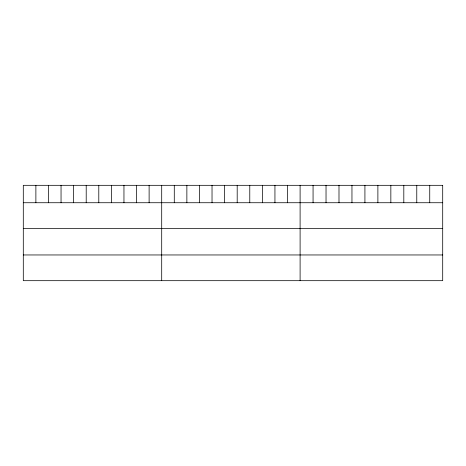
<?xml version="1.0" encoding="UTF-8"?>
<svg xmlns="http://www.w3.org/2000/svg" width="466" height="466" viewBox="0 0 466 466"><rect width="100%" height="100%" fill="white"/><g stroke="black" fill="none" stroke-linecap="round" stroke-linejoin="round"><path stroke-width="0.7" d="M23.3 202.733L442.7 202.733M23.3 228.457L442.7 228.457M23.3 254.96L442.7 254.96M429.739 185.317L429.739 202.733M416.773 185.317L416.773 202.733M403.812 185.317L403.812 202.733M390.846 185.317L390.846 202.733M377.885 185.317L377.885 202.733M364.919 185.317L364.919 202.733M351.958 185.317L351.958 202.733M338.992 185.317L338.992 202.733M326.031 185.317L326.031 202.733M313.065 185.317L313.065 202.733M300.104 185.317L300.104 280.683M287.522 185.317L287.522 202.733M274.94 185.317L274.94 202.733M262.358 185.317L262.358 202.733M249.776 185.317L249.776 202.733M237.194 185.317L237.194 202.733M224.612 185.317L224.612 202.733M212.03 185.317L212.03 202.733M199.448 185.317L199.448 202.733M186.866 185.317L186.866 202.733M174.284 185.317L174.284 202.733M161.702 185.317L161.702 280.683M149.12 185.317L149.12 202.733M136.538 185.317L136.538 202.733M123.956 185.317L123.956 202.733M111.374 185.317L111.374 202.733M98.792 185.317L98.792 202.733M86.21 185.317L86.21 202.733M73.628 185.317L73.628 202.733M61.046 185.317L61.046 202.733M48.464 185.317L48.464 202.733M35.882 185.317L35.882 202.733M442.7 185.317L23.3 185.317L23.3 280.683L442.7 280.683L442.7 185.317"/></g></svg>
